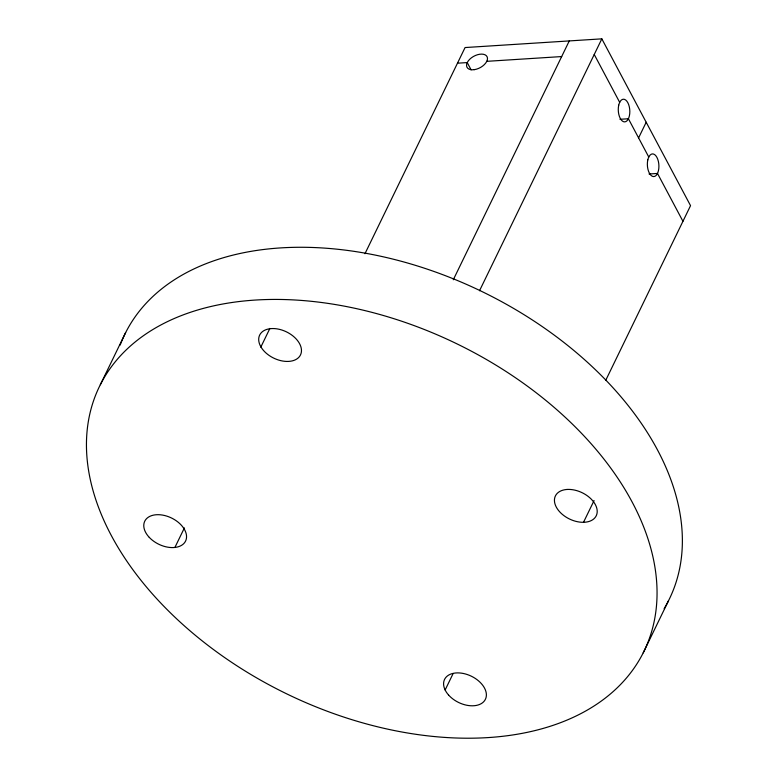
<?xml version="1.0" encoding="UTF-8"?>
<svg xmlns="http://www.w3.org/2000/svg" width="777" height="777" viewBox="0 0 777 777"><rect width="100%" height="100%" fill="white"/><g stroke="black" fill="none" stroke-linecap="round" stroke-linejoin="round"><path stroke-width="1.17" d="M100.32 384.751L125.641 332.595M260.926 346.901L269.891 328.428M174.903 547.455L184.392 527.904M364.957 253.729L465.073 47.552L601.835 38.85L690.539 205.652L605.759 380.264M453.292 279.769L569.269 40.919M479.516 290.763L601.835 38.85M638.587 137.898L646.192 122.251M445.143 689.986L453.059 673.688M583.508 522.309L594.065 500.582M643.191 652.884A302.748 194.6 25.9 0 0 312.121 301.389A302.748 194.6 25.9 0 0 159.955 602.185A302.748 194.6 25.9 0 0 643.191 652.884L668.511 600.728M457.478 63.199L467.239 62.578L471.124 69.872M486.781 61.334L561.674 56.566M619.968 119.299L628.408 118.755L648.766 157.041M649.057 173.99L657.497 173.446L682.944 221.299M594.24 54.497L619.687 102.35M120.182 345.037A302.748 194.6 25.9 0 1 481.769 291.453A302.748 194.6 25.9 0 1 664.131 608.663M567.093 489.452L566.083 489.539A22.708 14.598 25.9 0 0 563.879 515.607A22.708 14.598 25.9 0 0 597.134 512.733A22.708 14.598 25.9 0 0 567.093 489.452M261.033 347.096L260.548 346.231A22.708 14.598 25.9 0 1 281.925 330.04A22.708 14.598 25.9 0 1 297.834 358.246A22.708 14.598 25.9 0 1 261.033 347.096M149.281 537.393A22.708 14.598 25.9 0 0 185.518 541.19A22.708 14.598 25.9 0 0 160.693 514.83A22.708 14.598 25.9 0 0 149.281 537.393M448.582 695.036A22.708 14.598 25.9 0 0 485.091 699.873A22.708 14.598 25.9 0 0 461.285 673.125A22.708 14.598 25.9 0 0 448.582 695.036M647.814 159.858A11.354 5.75 86.4 0 0 653.836 176.573A11.354 5.75 86.4 0 0 657.76 159.295A11.354 5.75 86.4 0 0 647.814 159.858M474.252 69.668A11.354 6.527 -28 0 0 487.15 56.857A11.354 6.527 -28 0 0 469.629 59.343A11.354 6.527 -28 0 0 474.252 69.668M618.725 105.167A11.354 5.75 86.4 0 0 624.747 121.882A11.354 5.75 86.4 0 0 628.671 104.604A11.354 5.75 86.4 0 0 618.725 105.167"/></g></svg>
